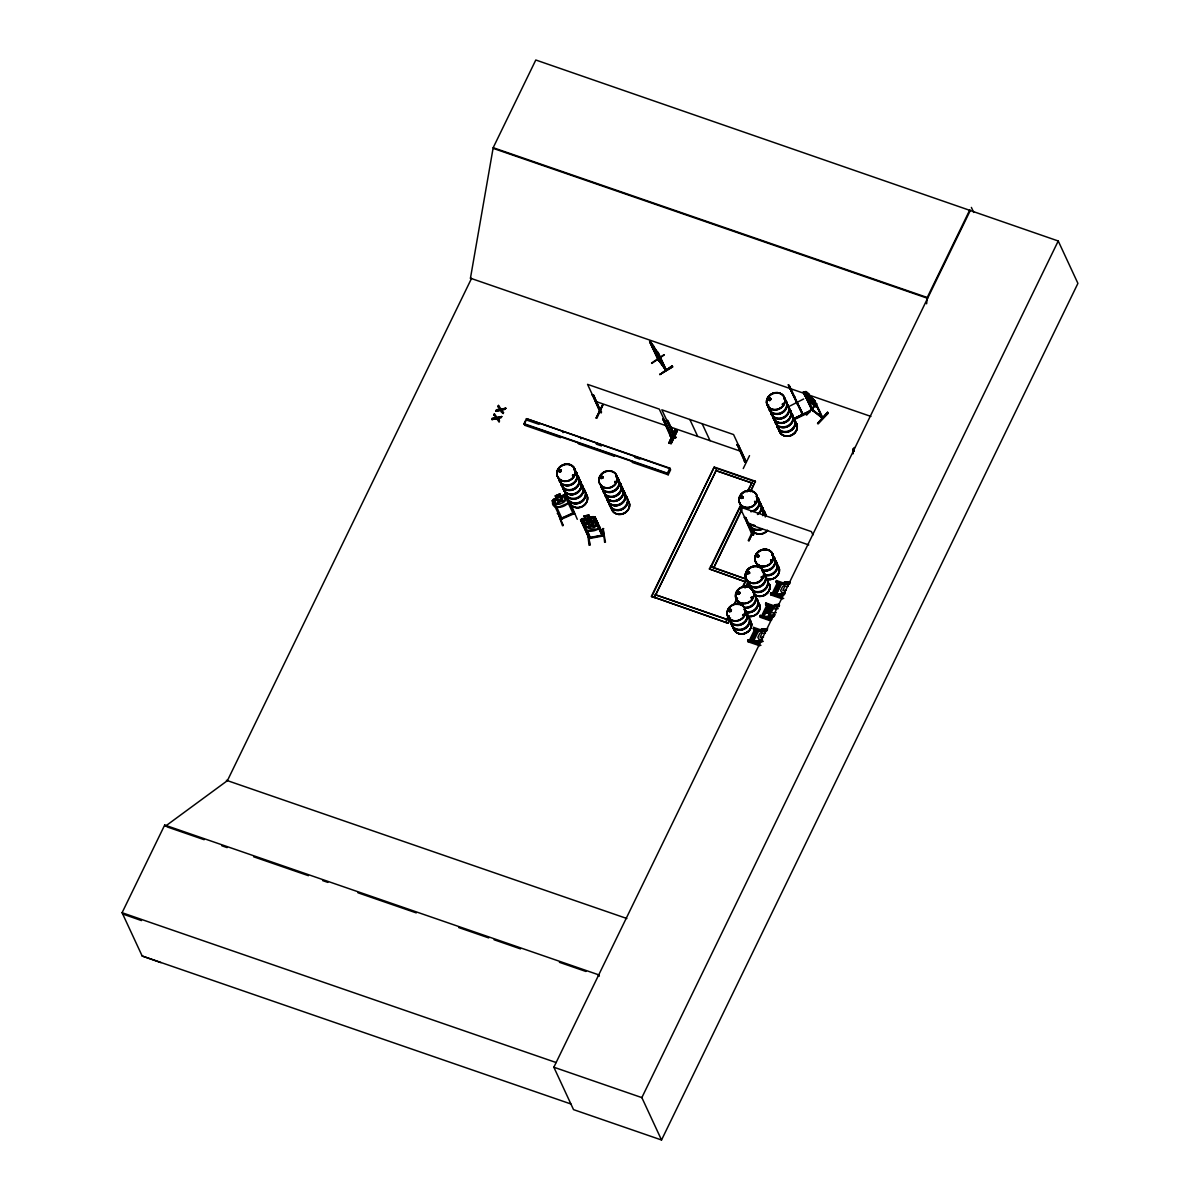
<?xml version="1.0" encoding="UTF-8"?>
<svg xmlns="http://www.w3.org/2000/svg" width="1200" height="1200" viewBox="0 0 1200 1200"><rect width="100%" height="100%" fill="white"/><g stroke="black" fill="none" stroke-linecap="round" stroke-linejoin="round"><path stroke-width="1.5" d="M558.585 471.375L558.69 470.31M560.805 470.88L560.475 469.83L560.64 470.865M561.345 470.91L561 469.935M573.51 474.96L572.64 475.11M573.39 475.35C571.545 474.51 575.76 475.38 572.85 475.95M601.275 476.58L601.485 478.305L600.9 477.69M602.58 476.76L601.8 478.32M615.51 482.28L615.285 481.44L614.88 482.355M615.435 482.355C616.605 479.82 614.58 484.995 614.925 481.395M728.76 610.305L729.18 611.58M729.015 610.2L729.735 611.265L730.785 610.8M730.905 610.77L730.65 609.51M731.4 610.185L730.935 611.49L729.51 611.58M741.105 498.345L740.79 496.77M740.94 496.965L742.11 498.06M742.905 497.325L742.305 496.275M743.325 496.965L742.86 498.27L741.435 498.345M743.46 614.43L743.595 615.33L742.575 615M743.76 615.09L743.22 614.415L743.685 615.225M744.165 615.12L743.655 614.355M747.255 573.645L747.945 571.59M747.345 572.505L748.74 573.555L748.995 572.115M749.34 572.415L749.115 573.255M749.73 572.49L749.535 573.54M754.77 502.44L754.605 501.525L755.595 502.035M751.02 597.78C751.695 598.305 752.37 596.67 752.13 597.855M756.93 555.465L758.415 556.485M769.125 398.145L768.27 399.915M768.525 399.06L770.16 399.99M768.735 399.495L768.945 398.43M770.58 399.36L769.11 398.73M770.52 398.97L769.86 399.975M762.495 577.425L761.775 576.735L761.925 577.635M771.03 399.45L770.445 398.265M771.03 560.91L771.84 560.73M771.825 560.985L771.87 560.085L770.58 560.13M782.115 404.25L783.15 403.425M813.09 410.175L811.665 409.95L821.43 416.43M812.895 409.53C811.215 410.76 811.995 407.55 812.235 410.025M822.735 417.66L821.67 416.31M796.74 402.735L797.19 402.075M802.26 414.06L803.13 414.51L791.7 391.89M561.615 517.845C562.455 520.065 562.425 517.395 560.535 518.28M574.335 512.85L560.46 518.91M567.765 503.175L568.29 500.37L567.9 503.205C562.575 509.4 548.745 509.085 553.455 499.47M970.23 210.615L553.845 1067.22L573.525 1109.625L661.53 1140L1077.915 283.38L1058.235 240.99L535.8 60L493.185 147.69L470.445 278.205L471.405 278.685L227.415 780.63L165.285 826.275L164.7 825.045L122.085 912.72L142.17 956.01L160.995 962.64M926.625 303.78L927.24 297.495L493.185 147.69M816.12 406.695L816.585 405.84M812.67 410.625L803.88 392.895L812.115 409.485L822.72 417.72L814.845 400.755C795.81 380.97 803.55 398.865 816.27 406.905L816.6 405.585M599.34 526.425L598.83 528.735C572.94 531.615 599.64 533.4 599.535 526.56M597 525.09L597.495 522.66M597.15 525.135L585.78 527.25L597.15 525.135L597.675 522.78M822.375 418.095L813.87 400.005L822.48 418.185L811.65 409.77M821.115 416.925L822.09 417.48M563.055 525.195L562.53 525.81L557.85 512.79L563.295 525.48M559.92 471.51L560.805 471.045L560.265 469.725M600.705 477.015L600.6 478.065M600.93 476.97L601.11 477.855M602.655 477.57L602.67 476.685M602.835 477.375L602.46 478.14M603.225 477.525L601.35 478.59M770.895 399.375L769.74 400.65L768.33 399.81M756.105 501.69L754.68 501.405L755.655 501.945M730.785 610.95L729.915 609.36M737.7 593.01L739.41 592.725M739.425 592.47L739.245 593.55M739.845 593.1L738.69 594.375L737.445 593.805M739.875 593.52L739.74 592.215L738.39 591.945M747.405 572.64L747.75 571.86M747.555 572.73L748.35 571.98M749.235 573.075L748.905 571.905M759.225 556.02L758.43 557.19L757.05 556.935M752.565 597.9L752.4 597.135M762.39 577.35L761.19 577.86M665.865 370.335L657.735 358.95M659.25 360.375L658.95 359.61M657.39 352.155L665.1 369.555L665.31 368.325M665.13 369.42L665.175 369.51M666.33 369.99L658.17 358.665M561.075 519.465C558.465 517.545 563.13 521.07 561.825 517.8M572.61 513.105C575.58 510.405 573.945 516.555 572.61 513.105L561.9 517.98M590.46 537.795L588.795 537.96M603.555 535.215L589.005 537.975M587.73 527.655L589.305 527.505M599.925 410.895L601.365 412.545L600.09 412.26L592.35 394.665L593.565 395.085L601.17 412.53M599.88 412.11L601.23 412.485L593.565 395.085M602.37 405.06L596.13 418.035L596.88 418.29L602.91 404.985L596.13 418.005M600 410.985L601.08 411.915M600.09 412.26L601.575 412.005L599.715 411.465M600.09 411.585L601.29 411.39L601.02 412.575M671.67 436.875L670.59 436.605L662.85 419.01L664.08 419.43L671.865 436.89C667.74 435.72 675.12 436.725 670.425 435.24M666.42 420.57L667.635 420.975L675.645 437.985L674.31 437.58L666.63 420.12L667.845 420.525L675.855 437.46L674.145 437.475L671.16 443.73L670.41 443.475L676.65 430.5L677.355 430.77L675.105 435.465M671.805 435.81L670.17 435.915L670.65 435.27M674.94 429.84L668.88 443.13L669.63 443.385L675.825 430.425L674.91 429.825L668.97 443.115M668.88 443.13L675.135 430.125M674.28 436.425L675.36 437.37M677.355 430.77L671.01 443.625M674.385 436.44L675.57 436.83L675.015 437.4M744.375 461.28L746.01 462.285L744.81 461.925L737.13 444.465L738.36 444.87L746.145 462.33C741.39 460.38 749.07 461.85 745.005 461.415L737.13 444.465M744.66 461.82L744.93 460.71M743.25 468.555L749.52 455.64M753.33 534.975L751.98 534.51L744.465 517.155L745.68 517.56L753.555 534.525L751.98 534.6L753.435 534.405M753.27 534.585L753.18 533.73L751.695 533.97L753.48 535.02L745.68 517.56M752.925 530.775L748.23 540.51L748.98 540.765L753.69 530.94M748.98 540.765L753.465 530.7M753.48 535.02L753.405 533.955M491.79 419.205L492.3 418.155L495.945 417.48L491.955 419.55L496.59 418.65L491.955 419.55M494.4 413.82L494.085 415.155L494.4 413.82L497.07 417.57L501.645 416.685L497.07 417.57M495.87 410.82L496.365 409.77L500.025 409.095L496.035 411.165L500.67 410.265L496.035 411.165M498.48 405.435L498.165 406.77L498.48 405.435L501.15 409.185L505.71 408.3L501.15 409.185M499.38 420.66C498.75 423.915 500.175 418.32 497.385 418.05L500.97 417.375L501.48 416.34M505.05 408.99C497.595 409.38 505.035 411.345 505.545 407.955M497.385 418.05L501.135 417.735L501.645 416.685M503.13 413.61C504.345 411.615 501.48 414.795 500.505 409.92M505.215 409.35L505.71 408.3M560.115 436.605L560.61 437.67L524.745 425.28L524.01 423.69L526.455 418.665L669.9 468.18L670.635 469.77L668.19 474.795L632.325 462.42L631.83 461.355M525.885 420.87L524.25 424.23L667.695 473.73L670.14 468.705L526.455 418.665M668.19 474.795L667.455 473.205L669.9 468.18M651.405 596.295L728.385 623.31L651.405 596.295L714.225 467.055L755.325 481.23L750.735 491.715M651.66 596.82L714.225 467.055M655.08 596.055L716.28 470.16M709.38 568.935L745.485 581.835L709.38 568.935L710.595 566.415L746.715 579.33M710.82 566.49L740.625 505.185M747.06 491.94L752.955 480.87M740.865 505.725L711.075 567.03L710.595 566.415M748.125 490.8L752.145 482.52M741.63 509.4L713.685 567.93L741.87 509.94M750.48 491.175L755.325 481.23M727.935 616.905L725.775 622.41M734.385 603.645L736.8 598.68M742.44 587.085L746.46 578.79M726.96 619.44L655.245 594.69L726.96 619.44L725.985 622.485M735.435 602.52L737.04 599.205M742.68 587.61L745.905 580.98M728.13 622.785L730.56 617.805M736.995 604.56L738.6 601.245M745.05 587.985L748.275 581.355M746.1 586.86L748.515 581.88M753.15 628.44L755.37 630.075L753.63 629.475L753.66 627.405L760.59 629.805M775.935 581.595L778.155 583.23L776.415 582.63L776.43 580.56L783.36 582.945M759.75 645.795L748.11 641.775L748.08 639.81L749.91 641.31L753.03 634.89M765.39 604.005L767.61 605.64L765.87 605.04L765.885 602.97L774.555 605.955M782.52 598.95L770.88 594.93L770.85 592.95L772.695 594.465L770.85 592.95M753.63 629.475L753.66 627.405M770.325 620.775L760.35 617.325L759.87 616.29L760.32 615.36L761.67 615.825L767.13 604.605M776.415 582.63L776.43 580.56M748.11 641.775L748.08 639.81M765.87 605.04L765.885 602.97M770.88 594.93L771.33 594M760.35 617.325L760.32 615.36M749.43 640.275L754.89 629.04M772.215 593.43L777.66 582.195M762.15 616.86L765.27 610.455M756.255 629.505L756.735 630.555L751.32 641.685L750.84 640.635L756.255 629.505L759.375 630.585M774.645 595.02L773.61 593.79L779.025 582.66L782.145 583.74M768.81 619.05L763.08 616.2L768.48 605.07L773.175 606.69M751.455 641.565L762.345 640.185M760.755 630.525L756.45 631.215L767.34 629.82M785.115 593.325L774.24 594.72L779.505 583.695L779.025 582.66M783.525 583.665L779.22 584.37L790.11 582.975M763.56 617.235L769.08 605.97L779.565 605.385M774.195 616.53L763.695 617.13L771.495 616.23M779.19 606.18L769.095 607.065L769.08 605.97M753.915 640.47L758.655 630.72L761.955 629.295L767.505 628.965M769.305 609.015L767.355 613.35L769.305 609.015L772.2 608.94L774.06 606.825L779.235 606.51M776.685 593.625L781.425 583.86L784.665 582.21L781.305 583.785L776.43 593.64L778.605 595.02L784.185 594.69M773.535 606.195C778.08 600.645 767.925 614.565 768.615 615.99M768.855 616.005L770.295 613.035L767.235 613.26M773.595 606.255L772.215 609.075L769.32 609.15M927.24 297.495L969.855 209.82M853.92 448.335L854.385 447.495L853.92 451.245L852.96 449.16L853.17 453.63M661.53 1140L641.85 1097.61L1058.235 240.99M797.805 403.725L796.44 402.435L797.31 402.51M801.69 413.025L802.695 413.415L801.93 413.775M803.055 414.39L796.935 401.895M658.755 360.78L659.295 360.18M559.125 470.535L560.505 470.145M600.645 477.045L601.815 476.19M783.51 404.085L782.535 404.49M740.73 496.8L741.855 496.125M742.71 497.73L742.875 496.65M755.94 501.99L755.145 502.44M757.14 555.72L758.505 555.315M749.61 573.135L747.54 573.735M729.33 609.81L729.96 611.31M770.79 560.115L771.525 560.145M588.75 537.495L590.67 537.81M602.115 535.53L603.405 535.245L602.16 534.93M801.66 412.845L802.41 414.585M552.09 500.865L556.305 498.135L555.285 495.915L559.83 493.935L560.85 496.155L565.695 494.79L574.47 513.54L573.81 512.43L574.47 513.54L560.895 519.465M804.855 393.66L804.24 392.52M814.845 400.755L813.525 400.38M806.145 414.54L816.72 403.8L806.745 415.005L806.145 414.54L816.72 403.8M813 409.89L822.15 418.125M817.59 423.42L827.595 412.23L817.59 423.42L818.19 423.885L828.33 413.025L817.665 423.435M805.62 391.59C821.235 421.47 796.815 380.94 809.145 394.38L810.105 396.705M806.58 393.69L805.185 393.27L806.985 397.155L812.835 402.825L813.825 402.54L809.925 396.555M806.925 394.695L810.345 397.38M809.145 394.38L805.5 391.71M814.005 399.99L812.295 398.385M816.24 406.83L807.9 400.32L805.995 397.245M558.825 470.04L559.8 469.5M559.26 469.89L559.095 471.165M573.585 475.83L573.765 474.87M602.67 478.38L603.165 476.91M768.945 398.895L770.22 398.1M741.36 496.785L742.41 496.485M742.77 498.12L743.25 496.65M755.49 501.795L754.98 502.065M758.445 556.62L758.265 554.895M771.36 560.655L771.24 560.925M737.475 592.305L738.45 591.765M771.435 560.835L771.465 560.055M737.76 592.47L738.705 592.065M738.63 593.91L739.125 592.095M761.07 576.93L761.835 576.615M761.85 577.455L761.88 576.78M729.495 609.645L730.485 609.72M730.845 611.355L731.325 609.885M751.215 597.225L751.98 596.895M752.37 597.96L751.065 597.705M743.895 615.375L742.86 615.555M556.425 498.015L554.475 499.695L556.29 503.595L559.335 504.27L563.58 502.41L565.08 499.755L563.28 495.855L560.685 496.155M589.905 517.35L588.915 515.115L584.07 516.015L585.255 518.28L580.56 519.885L581.91 518.685L595.065 517.035L603.27 535.41M572.655 512.97L573.42 514.14L565.17 496.695L566.415 496.155L565.17 496.695M650.655 342.435L658.53 359.4L666.3 370.05L658.44 353.085L657.285 352.395L665.955 370.455L665.43 369.66M658.44 353.085L656.07 350.34L657.465 352.245M651.54 363.015L664.08 354.645M651.825 363.42L664.335 354.885M658.53 360.06L664.89 368.895M659.895 374.505L672.3 365.79L659.895 374.505L672.87 366.705L659.91 374.49M658.05 359.895L649.59 341.595L650.28 342.015M650.205 341.895L656.205 350.265M659.34 360.495L650.985 342.255L652.08 344.535M653.43 345.93L650.85 342.345M652.155 347.205L660.135 358.695L653.91 350.385M652.785 347.415L657.765 354.345L654.54 347.925M601.335 476.715L602.19 476.175M742.335 498L741.825 498.105M757.11 554.97L758.19 554.655M771.6 561.015L770.7 561.06M585.015 523.32L587.115 522.15M585.24 518.13L583.14 519.285L586.83 527.22L590.025 528.405L594.525 527.52L596.175 525.375L592.5 517.545L589.755 517.29M751.905 533.445L752.505 534.09L739.68 506.85L811.395 531.6L812.97 534.99M794.13 397.23L788.37 384.705L790.59 389.61M788.64 385.23L802.605 414.795L790.755 389.865M788.835 385.905L789.465 387M792.525 393.6L790.83 390.375L792.405 393.09M803.64 398.985L790.155 405.9M795.87 417.645L809.505 411.075L809.955 412.02L796.35 418.635L795.855 417.615L809.55 411.165M563.955 494.805L553.305 499.29M554.085 501.525L553.02 502.5L554.085 501.525L562.155 518.91M557.16 507.735L567.9 503.205M572.055 506.97L577.275 519.315M557.25 513.48L558.015 513.15M572.625 506.73L571.725 506.745M588 531.285L589.875 545.07L589.05 545.235L587.475 531.72M590.43 538.41L590.385 537.195M769.92 400.125L769.155 400.155M615.435 482.625L614.67 482.025M741.63 496.305L742.77 496.725M770.94 559.95L771.72 559.95M748.305 571.8L749.04 571.53M738.81 593.7L737.64 593.46M729.615 609.3L731.025 609.39M585.945 520.02L590.79 519.075L591.75 521.16L595.05 520.515M586.14 520.065L590.655 519.18M587.43 522.84L591.945 521.955M584.07 516.015L588.915 515.115M582.645 520.875L581.37 521.595L582.645 520.875L590.73 538.275M594.42 518.685L595.755 518.43L594.48 519.15L602.52 536.22L594.48 519.15M587.37 522.72L591.885 521.88M603.195 528.795L604.62 542.325L605.445 542.175L603.06 528.765M603.78 528.69L602.835 528.525M590.46 537.375L601.935 535.23M580.545 519.735L589.245 538.56L603.84 535.83L594.915 517.095M589.08 538.575L580.71 519.735M790.365 581.97L784.605 582.345L790.275 582.12M789.255 584.145L785.805 584.34L782.55 586.59L780.63 590.55L781.815 592.545L785.265 592.335M788.22 586.26L784.77 586.47L782.85 590.415L786.3 590.22M784.23 594.555L778.605 595.02M775.095 604.695L778.965 604.425L775.2 604.785M778.215 608.64L773.025 608.94L771.105 612.9L776.28 612.6M767.4 613.11L770.175 612.945L770.07 615.015L775.26 614.715M769.065 617.37L772.785 617.145L769.065 617.37L768.735 615.915M761.835 629.205L767.595 628.83M766.485 630.99L763.02 631.2L759.78 633.435L757.845 637.395L759.045 639.39L762.495 639.195M765.45 633.12L762 633.315L760.065 637.275L763.53 637.065M763.305 641.295C748.935 647.34 754.005 631.485 761.895 629.055M779.22 584.37L789.72 583.77M775.98 594.615L784.74 594.12M776.4 594.915L781.65 594.63M771.24 606.18L774.735 605.97M769.095 607.065L772.605 606.87M774.585 615.735L764.505 616.62M764.115 617.43L772.86 616.935M756.45 631.215L766.95 630.63M753.21 641.475L761.955 640.98M753.63 641.775L760.62 641.37M769.695 400.5L768.48 400.08M558.825 470.76L560.01 471.615M560.01 471.945L559.035 471.75M573.27 475.02L572.4 475.32L573.06 476.13M601.77 476.49L602.73 476.835M748.41 573.39L747.45 573.12M573.15 514.185L572.76 513.03M563.865 494.775L565.755 494.925M591.63 521.265L594.36 521.49L592.65 523.56L588.135 524.4L584.94 523.185M802.47 414.78L802.32 414.18M757.68 557.31L756.57 556.14M738.42 593.895L737.52 593.265M738.315 594.39L737.28 593.52M729.855 611.805L728.82 610.935M594.99 520.455L596.94 520.965M596.79 521.01L582.405 523.65M593.145 516.66L595.08 517.185M592.14 395.115L593.355 395.535M662.64 419.46L663.855 419.88M736.92 444.9L738.135 445.32M670.62 435.33L671.52 436.92M675.615 437.37L674.07 436.41M671.835 436.275L670.23 435.81M744.24 517.605L745.455 518.01M493.545 148.485L927.6 298.29M870.915 416.43L470.445 278.205L471.465 278.565M669.72 426.765L741.435 451.53M595.44 401.325L667.17 426.075M714.48 467.58L717.09 468.48L654.27 597.735M718.8 469.08L755.565 481.77M527.19 420.255L539.145 424.38M596.355 444.135L601.47 445.905M634.77 457.395L639.9 459.165M524.01 423.69L667.455 473.205M747.555 523.8L808.77 544.935M778.65 582.195L783.84 583.995M712.56 567.54L745.005 578.73M773.61 593.79L782.37 596.805M775.845 595.425L781.095 597.24M770.4 593.88L783.705 598.485M766.38 604.005L773.31 606.39M773.655 607.725L768.48 605.07M763.08 616.2L771.825 619.215M759.87 616.29L771.51 620.31M755.865 629.04L761.07 630.84M750.84 640.635L759.6 643.665M754.83 642.885L758.325 644.1M748.56 640.845L749.91 641.31M747.63 640.74L760.935 645.33M226.395 780.285L626.865 918.51M164.7 825.045L598.755 974.85L599.34 976.095L598.32 975.735M167.055 826.89L204.165 839.7M221.835 845.79L227.145 847.62M253.65 856.785L308.445 875.685M322.59 880.575L327.885 882.405M357.93 892.77L416.265 912.9M458.685 927.54L488.73 937.92M494.04 939.75L520.545 948.9M559.425 962.31L585.945 971.475M122.085 912.72L556.14 1062.54M553.845 1067.22L641.85 1097.61M142.17 956.01L570.915 1103.985M122.655 913.965L141.48 920.595M593.16 524.94L596.1 526.245L590.97 525.045M770.145 398.115L771.045 399.105M741.42 498.495L740.745 497.715M747.825 574.035L747.135 573.24M730.44 609.39L731.46 609.915M554.79 506.25L557.235 507.615M600.03 412.14L599.79 410.97M753.795 640.38L755.91 641.73M587.73 531.06L585.015 529.26L587.655 531.15M585.87 527.16L583.155 525.48M808.755 398.55L812.055 401.145M758.49 555.015L758.82 555.855M739.395 591.99L739.995 592.83M601.02 478.59L600.585 477.645M558.81 471.54L560.76 471.825L561.15 470.205M650.97 343.53L651.945 344.625M501.465 409.665L503.61 412.635M497.55 418.395L499.545 421.02M498 406.425L500.19 409.44M493.92 414.81L496.11 417.825M496.425 418.305L499.065 421.995M650.97 342.54L653.43 346.32L653.115 345.63M652.26 345.315L656.475 352.56L654.075 349.215M792.825 393.84L795.255 398.925L794.145 396.63M789.27 386.91L789.9 388.2M789.795 387.495L792.45 392.955M794.61 396.405L794.82 398.055M971.37 207.405L973.71 212.445M852.99 449.385L853.965 451.47M813.78 400.035L816.36 405.6M820.995 416.625L821.4 417.54M808.95 394.47L813.825 404.97M807.57 398.37L813.195 410.325M803.28 391.77L811.77 410.055M789.405 385.68L797.865 403.845M788.37 384.705L797.4 404.085L796.845 403.275M746.22 461.835L733.575 434.565L661.845 409.815L674.67 437.055M702.165 423.72L710.04 440.685M689.835 419.475L697.71 436.425M657.72 352.11L665.73 369.135M653.52 345.795L654.405 348.015M649.725 341.505L658.905 360.78M671.94 436.38L659.295 409.125L587.565 384.36L600.225 411.63M662.85 419.01L670.905 435.96M613.905 455.175L614.4 456.225L578.535 443.85L578.04 442.785M580.485 437.76L580.98 438.825M562.56 431.58L563.055 432.63M588.78 515.205L589.77 517.44L593.175 516.585M584.085 516.165L585.045 518.1M589.875 545.07L588.09 531.27M565.56 494.88L568.185 500.565M559.71 494.07L560.73 496.29M555.465 495.93L556.485 498.15M552.21 500.685L561.09 519.525M559.83 493.935L555.285 495.915M796.68 402.03L797.055 402.9M586.905 521.97L583.77 522.585M659.97 357.72L659.97 358.815M852.96 449.16L853.005 453.645M757.77 497.61A9.57 8.475 -24.9 0 1 750.885 511.77M741.255 506.925A9.57 8.475 -24.9 0 1 740.73 504.765M757.545 497.415A9.435 8.37 -24.9 0 1 750.75 511.38M742.365 508.485A9.435 8.37 -24.9 0 1 740.73 504.465M756.225 496.32A9.57 8.475 -24.9 0 1 753.39 511.32M741.375 507.165A9.57 8.475 -24.9 0 1 740.835 505.005M756.27 496.695A9.435 8.37 -24.9 0 1 753.48 511.47M760.065 502.53A9.57 8.475 -24.9 0 1 759.555 513.09M759.945 502.29A9.57 8.475 -24.9 0 1 757.635 514.53M759.72 502.095A9.435 8.37 -24.9 0 1 757.425 514.17M760.08 502.875A9.435 8.37 -24.9 0 1 759.585 513.285M761.73 506.565A9.375 8.31 -24.9 0 1 762.525 514.935M760.2 505.11A9.45 8.385 -24.9 0 1 762.645 515.07M761.475 528.705A9.435 8.37 -24.9 0 1 749.61 524.61M767.415 530.25A9.375 8.31 -24.9 0 1 757.605 533.715A9.375 8.31 -24.9 0 1 751.215 526.92M761.85 529.5A9.435 8.37 -24.9 0 1 749.46 523.275M764.64 514.71A9.435 8.37 -24.9 0 1 766.275 516.21M761.76 529.335A9.57 8.475 -24.9 0 1 749.73 525.18M764.595 514.335A9.57 8.475 -24.9 0 1 766.245 515.865M761.655 529.095A9.57 8.475 -24.9 0 1 749.625 524.94M762.315 509.415A9.57 8.475 -24.9 0 1 765.63 515.01M752.295 524.73A9.57 8.475 -24.9 0 1 750.24 523.695M764.1 511.53A9.435 8.37 -24.9 0 1 765.735 515.55M754.89 525.6A9.435 8.37 -24.9 0 1 752.595 525.135M764.07 511.185A9.57 8.475 -24.9 0 1 765.735 515.25M754.74 525.45A9.57 8.475 -24.9 0 1 752.415 524.97M763.74 510.75A9.435 8.37 -24.9 0 1 765.27 516.99M762.045 507.255A9.375 8.31 -24.9 0 1 762.84 515.64M762 506.97A9.45 8.385 -24.9 0 1 762.795 515.415M744.345 609.915A9.435 8.37 -24.9 0 1 742.665 624.165A9.435 8.37 -24.9 0 1 729.165 618.48M747.78 615.315A9.435 8.37 -24.9 0 1 743.355 628.605A9.435 8.37 -24.9 0 1 730.98 622.38M749.805 619.77A9.405 8.325 -24.9 0 1 745.41 633A9.405 8.325 -24.9 0 1 733.065 626.805M748.125 615.75A9.57 8.475 -24.9 0 1 742.455 629.64A9.57 8.475 -24.9 0 1 731.19 620.64M748.02 615.51A9.57 8.475 -24.9 0 1 743.535 628.98A9.57 8.475 -24.9 0 1 730.98 622.665M744.195 609.315A9.57 8.475 -24.9 0 1 741.36 624.3A9.57 8.475 -24.9 0 1 728.91 615.72M745.62 610.635A9.435 8.37 -24.9 0 1 741.195 623.925A9.435 8.37 -24.9 0 1 728.805 617.7M744.3 609.555A9.57 8.475 -24.9 0 1 741.465 624.54A9.57 8.475 -24.9 0 1 729.015 615.975M733.2 627.075A9.405 8.325 -24.9 0 0 745.53 633.27A9.405 8.325 -24.9 0 0 749.94 620.055A9.45 8.385 -24.9 0 1 745.545 633.315A9.45 8.385 -24.9 0 1 733.14 627.09A9.45 8.385 -24.9 0 0 745.47 633.165A9.45 8.385 -24.9 0 0 749.91 619.86M748.155 616.11A9.435 8.37 -24.9 0 1 744.84 628.845A9.435 8.37 -24.9 0 1 731.865 625.29M754.44 594.015A9.435 8.37 -24.9 0 1 754.665 603.465A9.435 8.37 -24.9 0 1 745.245 608.085M738.15 603.195A9.435 8.37 -24.9 0 1 737.625 601.065M752.655 591.9A9.57 8.475 -24.9 0 1 755.115 601.965A9.57 8.475 -24.9 0 1 744.975 607.695M738.93 604.65A9.57 8.475 -24.9 0 1 737.37 598.32M754.08 593.235A9.435 8.37 -24.9 0 1 754.29 602.685A9.435 8.37 -24.9 0 1 744.87 607.305M738.9 604.305A9.435 8.37 -24.9 0 1 737.37 598.05M752.76 592.14A9.57 8.475 -24.9 0 1 755.235 602.205A9.57 8.475 -24.9 0 1 745.095 607.935M737.91 602.985A9.57 8.475 -24.9 0 1 737.37 600.825M756.48 598.11A9.57 8.475 -24.9 0 1 756.705 607.695A9.57 8.475 -24.9 0 1 747.15 612.375M757.365 599.79A9.435 8.37 -24.9 0 1 747.045 611.985M758.28 602.355A9.405 8.325 -24.9 0 1 757.785 612.735A9.405 8.325 -24.9 0 1 746.82 615.9M756.6 598.35A9.57 8.475 -24.9 0 1 756.81 607.935A9.57 8.475 -24.9 0 1 747.27 612.615M756.615 598.695A9.435 8.37 -24.9 0 1 756.825 608.145A9.435 8.37 -24.9 0 1 747.405 612.765M758.4 602.64A9.405 8.325 -24.9 0 1 758.625 612.06A9.405 8.325 -24.9 0 1 749.235 616.65M758.37 602.445A9.45 8.385 -24.9 0 1 757.875 612.885A9.45 8.385 -24.9 0 1 746.85 616.065M764.685 576.3A9.57 8.475 -24.9 0 1 764.985 589.275A9.57 8.475 -24.9 0 1 750.96 589.035M749.82 587.13A9.57 8.475 -24.9 0 1 749.4 582.705M762.675 572.22A9.435 8.37 -24.9 0 1 760.98 586.47A9.435 8.37 -24.9 0 1 747.495 580.785M766.11 577.62A9.435 8.37 -24.9 0 1 760.515 591.315A9.435 8.37 -24.9 0 1 749.4 582.45M766.47 578.415A9.435 8.37 -24.9 0 1 765.135 589.71A9.435 8.37 -24.9 0 1 752.925 590.985M750.18 587.595A9.435 8.37 -24.9 0 1 749.655 585.465M764.805 576.54A9.57 8.475 -24.9 0 1 765.945 588.615A9.57 8.475 -24.9 0 1 752.715 590.805M749.94 587.37A9.57 8.475 -24.9 0 1 749.415 585.21M762.51 571.62A9.57 8.475 -24.9 0 1 760.8 586.05A9.57 8.475 -24.9 0 1 747.12 580.29M762.3 571.44A9.435 8.37 -24.9 0 1 760.62 585.69A9.435 8.37 -24.9 0 1 747.12 580.005M762.63 571.86A9.57 8.475 -24.9 0 1 760.92 586.29A9.57 8.475 -24.9 0 1 747.24 580.53M768.135 582.075A9.405 8.325 -24.9 0 1 766.8 593.325A9.405 8.325 -24.9 0 1 754.65 594.6M754.77 594.87A9.405 8.325 -24.9 0 0 765.99 594.375A9.405 8.325 -24.9 0 0 769.365 584.22A9.435 8.37 -24.9 0 1 766.005 594.39A9.45 8.385 -24.9 0 1 754.74 594.915A9.435 8.37 -24.9 0 0 766.005 594.39A9.45 8.385 -24.9 0 0 769.425 584.205M769.35 584.055A9.45 8.385 -24.9 0 1 765.945 594.255A9.45 8.385 -24.9 0 1 754.665 594.765M772.185 555.42A9.435 8.37 -24.9 0 1 774.03 566.385A9.435 8.37 -24.9 0 1 762.3 570.525M757.515 566.115A9.435 8.37 -24.9 0 1 757.005 563.985M772.02 554.82A9.57 8.475 -24.9 0 1 773.895 565.935A9.57 8.475 -24.9 0 1 762.015 570.12M757.155 565.65A9.57 8.475 -24.9 0 1 756.63 563.49M771.81 554.64A9.435 8.37 -24.9 0 1 773.67 565.605A9.435 8.37 -24.9 0 1 761.94 569.745M758.265 567.21A9.435 8.37 -24.9 0 1 756.63 563.205M773.79 556.575A9.57 8.475 -24.9 0 1 773.28 567.15A9.57 8.475 -24.9 0 1 762.12 570.36M757.275 565.89A9.57 8.475 -24.9 0 1 756.75 563.73M774.195 559.5A9.57 8.475 -24.9 0 1 776.07 570.615A9.57 8.475 -24.9 0 1 764.19 574.8M775.62 560.82A9.435 8.37 -24.9 0 1 775.125 571.245A9.435 8.37 -24.9 0 1 764.115 574.425M775.98 561.615A9.435 8.37 -24.9 0 1 775.485 572.025A9.435 8.37 -24.9 0 1 764.475 575.205M777.645 565.275A9.405 8.325 -24.9 0 1 777.15 575.655A9.405 8.325 -24.9 0 1 766.185 578.82M774.315 559.74A9.57 8.475 -24.9 0 1 776.775 569.805A9.57 8.475 -24.9 0 1 766.635 575.52M766.32 579.09A9.405 8.325 -24.9 0 0 776.445 576.795A9.45 8.385 -24.9 0 0 778.935 567.405A9.405 8.325 -24.9 0 1 776.445 576.795A9.45 8.385 -24.9 0 1 766.29 579.135M777.735 565.35A9.45 8.385 -24.9 0 1 777.24 575.79A9.45 8.385 -24.9 0 1 766.215 578.97M787.53 404.385A9.57 8.475 -24.9 0 1 781.86 418.26A9.57 8.475 -24.9 0 1 770.595 409.275M783.855 398.79A9.435 8.37 -24.9 0 1 782.175 413.025A9.435 8.37 -24.9 0 1 768.675 407.355M787.29 404.19A9.435 8.37 -24.9 0 1 782.865 417.465A9.435 8.37 -24.9 0 1 770.49 411.24M787.665 404.97A9.435 8.37 -24.9 0 1 785.385 417.045A9.435 8.37 -24.9 0 1 772.485 416.04M771.375 414.165A9.435 8.37 -24.9 0 1 770.955 409.8M789.315 408.645A9.405 8.325 -24.9 0 1 784.905 421.86A9.405 8.325 -24.9 0 1 772.575 415.665M787.635 404.625A9.57 8.475 -24.9 0 1 781.965 418.5A9.57 8.475 -24.9 0 1 770.7 409.515M785.355 399.705A9.57 8.475 -24.9 0 1 779.685 413.58A9.57 8.475 -24.9 0 1 768.42 404.595M785.13 399.51A9.435 8.37 -24.9 0 1 780.69 412.785A9.435 8.37 -24.9 0 1 768.315 406.56M783.81 398.415A9.57 8.475 -24.9 0 1 780.975 413.415A9.57 8.475 -24.9 0 1 768.525 404.835M772.65 415.95A9.45 8.385 -24.9 0 0 785.055 422.19A9.45 8.385 -24.9 0 0 789.51 408.93A9.45 8.385 -24.9 0 1 785.055 422.19A9.45 8.385 -24.9 0 1 772.665 415.995A9.45 8.385 -24.9 0 0 785.145 422.385A9.45 8.385 -24.9 0 0 789.585 409.08M793.725 417.72A9.57 8.475 -24.9 0 1 788.055 431.595A9.57 8.475 -24.9 0 1 776.775 422.61M790.05 412.125A9.435 8.37 -24.9 0 1 788.355 426.375A9.435 8.37 -24.9 0 1 774.87 420.69M793.485 417.525A9.435 8.37 -24.9 0 1 789.06 430.8A9.435 8.37 -24.9 0 1 776.67 424.575M792.225 416.805A9.435 8.37 -24.9 0 1 790.53 431.055A9.435 8.37 -24.9 0 1 777.045 425.37M778.785 429.015A9.405 8.325 -24.9 0 0 791.115 435.225A9.405 8.325 -24.9 0 0 795.525 421.995A9.45 8.385 -24.9 0 1 791.175 435.375A9.45 8.385 -24.9 0 1 778.77 429.135M793.83 417.96A9.57 8.475 -24.9 0 1 788.16 431.835A9.57 8.475 -24.9 0 1 776.895 422.85M789.465 408.945A9.405 8.325 -24.9 0 1 785.055 422.175A9.405 8.325 -24.9 0 1 772.725 415.98M790.005 411.75A9.57 8.475 -24.9 0 1 787.17 426.75A9.57 8.475 -24.9 0 1 774.72 418.17M791.31 412.845A9.435 8.37 -24.9 0 1 787.995 425.58A9.435 8.37 -24.9 0 1 775.02 422.025M774.51 419.895A9.435 8.37 -24.9 0 1 774.615 417.675M790.755 411.21A9.405 8.325 -24.9 0 1 784.08 422.97A9.405 8.325 -24.9 0 1 772.905 416.37M795.645 422.25A9.405 8.325 -24.9 0 1 791.235 435.48A9.45 8.385 -24.9 0 1 778.845 429.285M778.905 429.285A9.405 8.325 -24.9 0 0 791.235 435.48A9.45 8.385 -24.9 0 0 795.69 422.22M618.21 481.005A9.57 8.475 -24.9 0 1 615.375 496.005A9.57 8.475 -24.9 0 1 602.925 487.425M616.185 476.94A9.435 8.37 -24.9 0 1 614.505 491.19A9.435 8.37 -24.9 0 1 601.005 485.505M619.62 482.34A9.435 8.37 -24.9 0 1 615.195 495.615A9.435 8.37 -24.9 0 1 602.82 489.39M618.36 481.62A9.435 8.37 -24.9 0 1 616.665 495.855A9.435 8.37 -24.9 0 1 603.18 490.185M621.645 486.81A9.375 8.31 -24.9 0 1 617.235 500.01A9.375 8.31 -24.9 0 1 604.935 493.83A9.45 8.385 -24.9 0 0 617.31 500.19A9.45 8.385 -24.9 0 0 621.75 486.885M618.315 481.245A9.57 8.475 -24.9 0 1 616.605 495.69A9.57 8.475 -24.9 0 1 602.925 489.93M616.035 476.325A9.57 8.475 -24.9 0 1 614.325 490.77A9.57 8.475 -24.9 0 1 600.645 485.01M615.825 476.16A9.435 8.37 -24.9 0 1 615.165 489.735A9.435 8.37 -24.9 0 1 601.17 486.84M616.14 476.565A9.57 8.475 -24.9 0 1 614.43 491.01A9.57 8.475 -24.9 0 1 600.75 485.25M624.015 491.775A9.435 8.37 -24.9 0 1 619.575 505.065A9.435 8.37 -24.9 0 1 607.2 498.84M625.815 495.675A9.435 8.37 -24.9 0 1 622.5 508.41A9.435 8.37 -24.9 0 1 609.525 504.87M624.555 494.955A9.435 8.37 -24.9 0 1 622.86 509.205A9.435 8.37 -24.9 0 1 609.375 503.52M627.825 500.145A9.375 8.31 -24.9 0 1 623.43 513.345A9.375 8.31 -24.9 0 1 611.115 507.165M624.51 494.58A9.57 8.475 -24.9 0 1 622.8 509.025A9.57 8.475 -24.9 0 1 609.12 503.265M624.39 494.34A9.57 8.475 -24.9 0 1 622.68 508.785A9.57 8.475 -24.9 0 1 609 503.025M622.215 489.66A9.57 8.475 -24.9 0 1 620.505 504.105A9.57 8.475 -24.9 0 1 606.825 498.345M623.64 490.995A9.435 8.37 -24.9 0 1 619.215 504.285A9.435 8.37 -24.9 0 1 606.825 498.06M621.96 487.5A9.375 8.31 -24.9 0 1 618.66 500.16A9.375 8.31 -24.9 0 1 605.775 496.635M605.25 494.52A9.375 8.31 -24.9 0 1 605.355 492.3M621.9 487.215A9.45 8.385 -24.9 0 1 618.585 499.98A9.45 8.385 -24.9 0 1 605.58 496.41M605.07 494.28A9.45 8.385 -24.9 0 1 605.175 492.045M623.985 491.43A9.57 8.475 -24.9 0 1 619.5 504.9A9.57 8.475 -24.9 0 1 606.945 498.585M576.195 474.315A9.57 8.475 -24.9 0 1 573.36 489.3A9.57 8.475 -24.9 0 1 560.91 480.735M575.79 471.765A9.42 8.355 -24.9 0 1 571.365 485.01A9.42 8.355 -24.9 0 1 559.005 478.8M577.59 475.65A9.42 8.355 -24.9 0 1 572.025 489.315A9.42 8.355 -24.9 0 1 560.925 480.465M577.98 476.43A9.435 8.37 -24.9 0 1 573.555 489.705A9.435 8.37 -24.9 0 1 561.165 483.48M579.63 480.12A9.375 8.31 -24.9 0 1 575.22 493.32A9.375 8.31 -24.9 0 1 562.92 487.125M576.3 474.555A9.57 8.475 -24.9 0 1 573.465 489.54A9.57 8.475 -24.9 0 1 561.015 480.975M574.02 469.635A9.57 8.475 -24.9 0 1 572.31 484.08A9.57 8.475 -24.9 0 1 558.63 478.32M573.81 469.455A9.435 8.37 -24.9 0 1 572.13 483.705A9.435 8.37 -24.9 0 1 558.63 478.02M575.79 471.405A9.57 8.475 -24.9 0 1 571.29 484.86A9.57 8.475 -24.9 0 1 558.735 478.56M563.01 487.455A9.435 8.37 -24.9 0 0 575.385 493.68A9.435 8.37 -24.9 0 0 579.825 480.39A9.45 8.385 -24.9 0 1 575.37 493.65A9.45 8.385 -24.9 0 1 562.965 487.41M579.735 480.18A9.45 8.385 -24.9 0 1 575.295 493.485A9.45 8.385 -24.9 0 1 562.89 487.245M580.35 483.6A9.42 8.355 -24.9 0 1 578.67 497.805A9.42 8.355 -24.9 0 1 565.2 492.135M583.785 488.985A9.42 8.355 -24.9 0 1 579.375 502.245A9.42 8.355 -24.9 0 1 567.015 496.035M584.175 489.765A9.435 8.37 -24.9 0 1 581.88 501.84A9.435 8.37 -24.9 0 1 568.995 500.835M567.87 498.96A9.435 8.37 -24.9 0 1 567.36 496.83M580.32 483.21A9.57 8.475 -24.9 0 1 578.61 497.655A9.57 8.475 -24.9 0 1 564.93 491.895M580.005 482.79A9.435 8.37 -24.9 0 1 578.31 497.04A9.435 8.37 -24.9 0 1 564.825 491.355M579.945 480.81A9.375 8.31 -24.9 0 1 575.55 494.01A9.375 8.31 -24.9 0 1 563.235 487.83M579.9 480.54A9.45 8.385 -24.9 0 1 575.46 493.845A9.45 8.385 -24.9 0 1 563.055 487.605M586.92 495.33A9.375 8.31 -24.9 0 1 581.415 506.655A9.375 8.31 -24.9 0 1 569.625 502.59M584.145 489.42A9.57 8.475 -24.9 0 1 580.785 502.335A9.57 8.475 -24.9 0 1 567.63 498.735M582.375 487.65A9.57 8.475 -24.9 0 1 581.715 501.42A9.57 8.475 -24.9 0 1 567.525 498.495M555.135 499.62L559.14 500.76L557.28 504.54L560.25 500.805L563.655 501.75L565.155 501.015L561.015 499.92L562.755 496.305L559.905 499.845L555.135 499.62M583.785 519.36L587.955 521.19C582.75 525.09 588.615 525.105 589.14 521.445L594.27 522.69L589.95 520.8C594.975 517.11 589.23 517.02 588.78 520.5L583.785 519.36M769.44 609.84L768.21 612.375L770.37 609.78L769.44 609.84M650.505 343.56L658.245 354.315L650.505 343.56M809.655 411.405L796.02 417.975L809.685 411.465M559.11 494.745L556.71 496.635L559.11 494.745M561 496.86L556.755 498.705L558.555 502.605L562.815 500.745L561 496.86M590.01 519.69L587.115 520.26L590.34 520.38L590.01 519.69M593.76 525.855L589.245 526.74L585.555 518.835L590.07 517.995L593.76 525.855M588.135 515.7L585.24 516.255L588.465 516.405L588.135 515.7M751.485 482.85L715.62 470.475L751.485 482.85M808.53 394.365L806.4 392.685L808.845 395.055L808.53 394.365M746.52 507.57A9.435 8.37 -24.9 0 0 756.84 495.39A9.45 8.385 -24.9 0 0 741.045 494.145A9.45 8.385 -24.9 0 0 746.52 507.585A9.45 8.385 -24.9 0 0 756.855 495.375A9.435 8.37 -24.9 0 0 741.06 494.16A9.435 8.37 -24.9 0 0 746.52 507.57M746.715 507.9A9.375 8.31 -24.9 0 0 756.96 495.795A9.375 8.31 -24.9 0 0 741.27 494.565A9.375 8.31 -24.9 0 0 746.715 507.9M746.595 507.735A9.45 8.385 -24.9 0 0 756.93 495.525A9.45 8.385 -24.9 0 0 741.105 494.295A9.45 8.385 -24.9 0 0 746.595 507.735M762.72 515.265A9.435 8.37 -24.9 0 0 760.29 505.335A9.45 8.385 -24.9 0 1 762.735 515.265M757.71 534.03A9.435 8.37 -24.9 0 0 767.58 530.535A9.45 8.385 -24.9 0 1 757.71 534.045A9.45 8.385 -24.9 0 1 751.26 527.19A9.435 8.37 -24.9 0 0 757.71 534.03M734.595 620.76A9.405 8.325 -24.9 0 0 744.87 608.61A9.405 8.325 -24.9 0 0 729.15 607.395A9.405 8.325 -24.9 0 0 734.595 620.76M734.79 621.165A9.405 8.325 -24.9 0 0 745.065 609.015A9.405 8.325 -24.9 0 0 729.33 607.8A9.405 8.325 -24.9 0 0 734.79 621.165M734.655 620.955A9.45 8.385 -24.9 0 0 744.99 608.745A9.45 8.385 -24.9 0 0 729.18 607.515A9.45 8.385 -24.9 0 0 734.655 620.955M743.07 603.345A9.405 8.325 -24.9 0 0 753.33 591.21A9.405 8.325 -24.9 0 0 737.61 589.98A9.45 8.385 -24.9 0 0 743.13 603.555A9.45 8.385 -24.9 0 0 753.465 591.345A9.45 8.385 -24.9 0 0 737.64 590.1A9.405 8.325 -24.9 0 0 743.07 603.345M743.25 603.735A9.405 8.325 -24.9 0 0 753.51 591.6A9.405 8.325 -24.9 0 0 737.79 590.37A9.405 8.325 -24.9 0 0 743.25 603.735M752.925 583.065A9.405 8.325 -24.9 0 0 763.2 570.915A9.405 8.325 -24.9 0 0 747.465 569.7A9.405 8.325 -24.9 0 0 752.925 583.065A9.45 8.385 -24.9 0 0 763.245 570.915A9.45 8.385 -24.9 0 0 747.435 569.67A9.45 8.385 -24.9 0 0 752.91 583.125M753.105 583.47A9.405 8.325 -24.9 0 0 763.38 571.32A9.405 8.325 -24.9 0 0 747.645 570.09A9.405 8.325 -24.9 0 0 753.105 583.455A9.405 8.325 -24.9 0 0 763.38 571.305A9.405 8.325 -24.9 0 0 747.66 570.105A9.405 8.325 -24.9 0 0 753.105 583.47M752.985 583.26A9.45 8.385 -24.9 0 0 763.32 571.05A9.45 8.385 -24.9 0 0 747.495 569.82A9.45 8.385 -24.9 0 0 752.985 583.26M762.435 566.265A9.405 8.325 -24.9 0 0 772.71 554.115A9.45 8.385 -24.9 0 0 756.945 552.87A9.45 8.385 -24.9 0 0 762.42 566.325A9.45 8.385 -24.9 0 0 772.755 554.115A9.405 8.325 -24.9 0 0 756.975 552.9A9.45 8.385 -24.9 0 0 762.495 566.46A9.45 8.385 -24.9 0 0 772.83 554.25A9.45 8.385 -24.9 0 0 757.005 553.02A9.405 8.325 -24.9 0 0 762.435 566.265M762.615 566.67A9.405 8.325 -24.9 0 0 772.89 554.52A9.405 8.325 -24.9 0 0 757.155 553.29A9.405 8.325 -24.9 0 0 762.615 566.655A9.405 8.325 -24.9 0 0 772.89 554.505A9.405 8.325 -24.9 0 0 757.17 553.305A9.405 8.325 -24.9 0 0 762.615 566.67M774.105 409.62A9.405 8.325 -24.9 0 0 784.38 397.485A9.405 8.325 -24.9 0 0 768.66 396.255A9.405 8.325 -24.9 0 0 774.105 409.62A9.45 8.385 -24.9 0 0 784.44 397.47A9.45 8.385 -24.9 0 0 768.615 396.24A9.45 8.385 -24.9 0 0 774.105 409.68M774.285 410.01A9.405 8.325 -24.9 0 0 784.56 397.875A9.405 8.325 -24.9 0 0 768.84 396.645A9.405 8.325 -24.9 0 0 774.285 410.01M774.18 409.83A9.45 8.385 -24.9 0 0 784.515 397.62A9.45 8.385 -24.9 0 0 768.69 396.39A9.45 8.385 -24.9 0 0 774.18 409.83M606.42 487.8A9.435 8.37 -24.9 0 0 616.74 475.605A9.435 8.37 -24.9 0 0 600.96 474.375A9.435 8.37 -24.9 0 0 606.42 487.8M606.63 488.145A9.375 8.31 -24.9 0 0 616.875 476.04A9.375 8.31 -24.9 0 0 601.185 474.81A9.375 8.31 -24.9 0 0 606.63 488.145A9.45 8.385 -24.9 0 0 616.83 475.755A9.45 8.385 -24.9 0 0 601.02 474.525A9.45 8.385 -24.9 0 0 606.495 487.965M617.385 500.325A9.435 8.37 -24.9 0 0 621.81 487.05A9.45 8.385 -24.9 0 1 617.385 500.34A9.45 8.385 -24.9 0 1 604.98 494.1A9.435 8.37 -24.9 0 0 617.385 500.325M623.58 513.66A9.435 8.37 -24.9 0 0 628.005 500.385A9.45 8.385 -24.9 0 1 623.58 513.675A9.45 8.385 -24.9 0 1 611.175 507.435A9.435 8.37 -24.9 0 0 623.58 513.66M564.42 481.125A9.435 8.37 -24.9 0 0 574.74 468.945A9.45 8.385 -24.9 0 0 558.93 467.7A9.45 8.385 -24.9 0 0 564.42 481.14A9.45 8.385 -24.9 0 0 574.755 468.93A9.435 8.37 -24.9 0 0 558.945 467.715A9.435 8.37 -24.9 0 0 564.42 481.125M564.615 481.455A9.375 8.31 -24.9 0 0 574.86 469.35A9.375 8.31 -24.9 0 0 559.17 468.12A9.375 8.31 -24.9 0 0 564.615 481.455M564.495 481.29A9.45 8.385 -24.9 0 0 574.83 469.08A9.45 8.385 -24.9 0 0 559.005 467.85A9.45 8.385 -24.9 0 0 564.495 481.29M582.675 506.43A9.435 8.37 -24.9 0 0 585.99 493.68A9.45 8.385 -24.9 0 1 582.675 506.43A9.45 8.385 -24.9 0 1 569.685 502.875A9.435 8.37 -24.9 0 0 582.675 506.43"/></g></svg>
